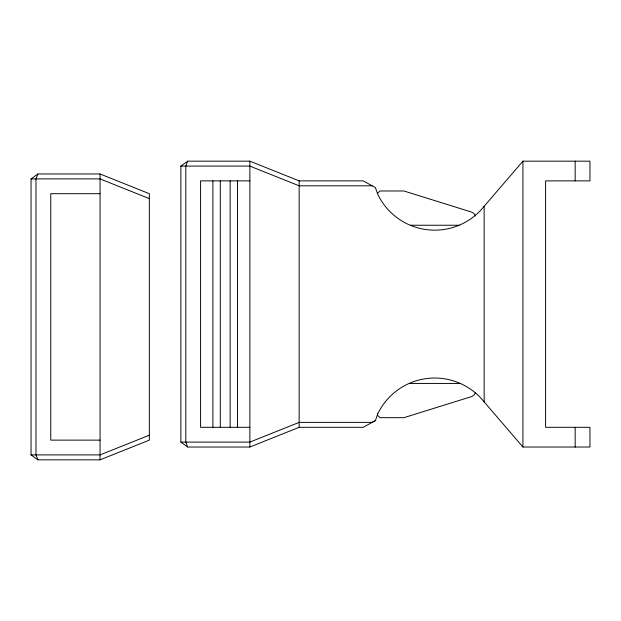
<?xml version="1.0" encoding="UTF-8"?>
<svg xmlns="http://www.w3.org/2000/svg" width="621" height="621" viewBox="0 0 621 621"><rect width="100%" height="100%" fill="white"/><g stroke="black" fill="none" stroke-linecap="round" stroke-linejoin="round"><path stroke-width="0.93" d="M484.147 206.288A63.148 63.148 0 0 1 377.731 194.264L375.41 187.573L363.176 180.874L299.151 180.874L249.867 161.165L187.713 161.165L180.866 166.094L180.866 442.098L249.867 442.098L299.151 422.381L372.196 422.373L375.41 420.619L377.731 413.92A63.148 63.148 0 0 1 484.147 401.903L522.921 447.027L589.95 447.027L589.95 427.31L545.595 427.31L545.595 180.874L589.95 180.874L589.95 161.165L522.921 161.165L484.147 206.288L484.147 401.903M37.897 173.973L35.979 178.902L35.979 454.906L37.897 459.835L100.051 459.835L149.343 440.126L149.343 193.69L100.051 173.973L37.897 173.973L31.05 178.902L31.05 454.906L37.897 459.835M187.713 161.165L185.795 166.094L185.795 442.098L187.713 447.027L249.867 447.027L299.151 427.31L363.176 427.31L375.41 420.619M377.467 193.504L379.928 190.981L403.898 190.981L471.657 212.103A7.126 7.126 0 0 1 475.484 215.953M149.343 435.197L100.051 454.906L31.05 454.906M180.866 166.094L249.867 166.094L299.151 185.803L372.181 185.803M31.05 178.902L100.051 178.902L149.343 198.619M249.867 180.874L200.583 180.874L200.583 427.31L249.867 427.31M100.051 193.69L50.767 193.69L50.767 440.126L100.051 440.126M410.605 225.237L459.059 225.237M409.635 383.429L460.029 383.429M180.866 442.098L187.713 447.027M575.162 161.165L575.162 180.874M575.162 427.31L575.162 447.027M522.921 161.165L522.921 447.027M377.467 413.314L377.467 415.216L379.928 417.677L403.898 417.677L471.657 396.563A7.126 7.126 0 0 0 475.484 392.705M299.151 180.874L299.151 427.31M249.867 161.165L249.867 447.027M237.548 180.874L237.548 427.31M230.15 180.874L230.15 427.31M220.292 180.874L220.292 427.31M212.902 180.874L212.902 427.31M100.051 173.973L100.051 459.835"/></g></svg>
